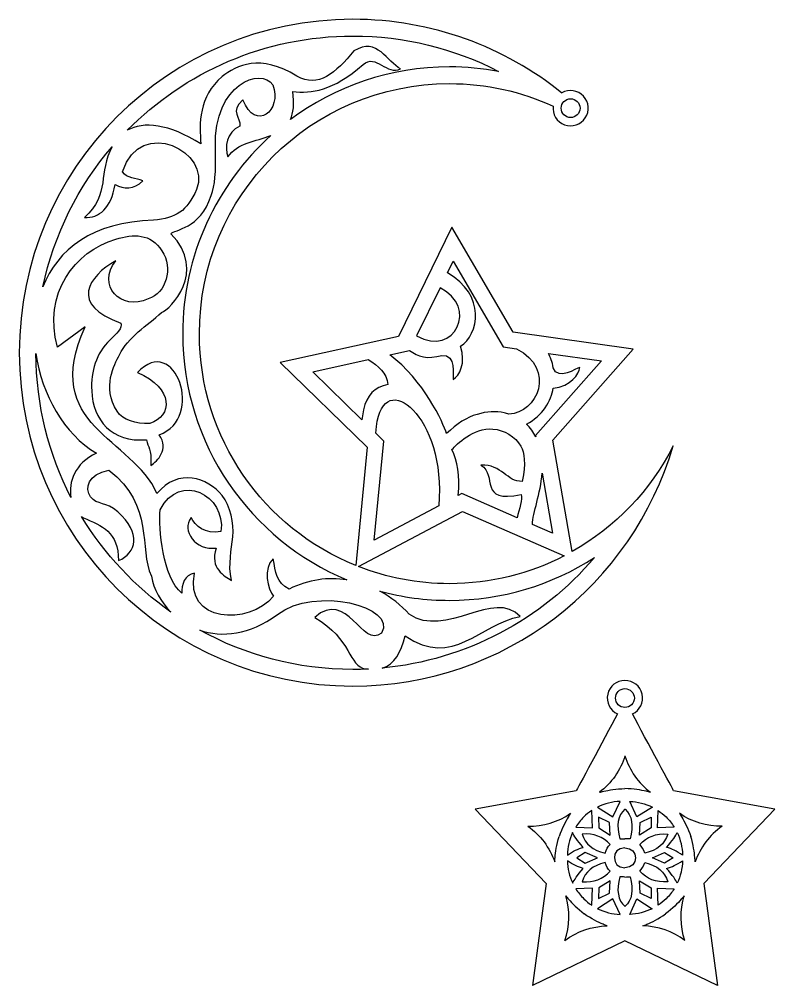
# Model space of a CAD drawing. Header units: inches. Extents: x -1634 to 343, y 456 to 1784.
# Drawn here: x -1634 to -832, y 758 to 1784 of the extents above; entities that cross this region are included whole.
import ezdxf

# ---------------------------------------------------------------- set-up
doc = ezdxf.new("R2010")
doc.units = ezdxf.units.IN
doc.header["$MEASUREMENT"] = 0
doc.layers.get('0').update_dxf_attribs({"linetype": 'CONTINUOUS'})
doc.layers.add('rd', color=1, linetype='CONTINUOUS')

msp = doc.modelspace()

# ---------------------------------------------------------------- linework, layer by layer
for p, q in [((-1074.5, 866.4), (-1089.1, 758)), ((-907.4, 866.4), (-892.8, 758)), ((-991, 805.4), (-1089.1, 758)), ((-892.8, 758), (-991, 805.4))]:
    msp.add_line(p, q)
for centre, start, end in [((-1048.6, 1689.2), 172.9966, 120.0701), ((-991, 1063.2), 295.3165, 244.6835)]:
    msp.add_arc(centre, 18.7, start, end)
for points, knots in [([(-1279.7, 1783.5), (-1475.1, 1783.5), (-1633.6, 1625.1), (-1633.6, 1429.7), (-1633.6, 1234.3), (-1475.1, 1075.9), (-1279.7, 1075.9), (-1118.6, 1075.9), (-982.7, 1183.6), (-939.9, 1330.9)], [0, 0, 0, 0, 1, 1, 1, 2, 2, 2, 3, 3, 3, 3]), ([(-1276.6, 1203.9), (-1373.9, 1243.2), (-1442.5, 1338.5), (-1442.5, 1449.9), (-1442.5, 1596.5), (-1323.7, 1715.3), (-1177.1, 1715.3), (-1137.9, 1715.3), (-1100.6, 1706.7), (-1067.1, 1691.4)], [12, 12, 12, 12, 13, 13, 13, 14, 14, 14, 14.58929, 14.58929, 14.58929, 14.58929]), ([(-1055.4, 1214.1), (-1091.8, 1195.2), (-1133.2, 1184.6), (-1177.1, 1184.6), (-1211.2, 1184.6), (-1243.8, 1191), (-1273.7, 1202.7)], [0, 0, 0, 0, 1, 1, 1, 2, 2, 2, 2])]:
    msp.add_open_spline(points, degree=3, knots=knots)
for points in [[(-1057.9, 1705.3), (-1118.6, 1754.2), (-1195.7, 1783.5), (-1279.7, 1783.5)], [(-1174.7, 1562.8), (-1174.7, 1562.8), (-1231.3, 1447), (-1231.3, 1447)], [(-1109.6, 1451.6), (-1109.6, 1451.6), (-1174.7, 1562.8), (-1174.7, 1562.8)], [(-1231.3, 1447), (-1231.3, 1447), (-1356.8, 1419.2), (-1356.8, 1419.2)], [(-982.3, 1433.4), (-982.3, 1433.4), (-1109.6, 1451.6), (-1109.6, 1451.6)], [(-1067.6, 1336.8), (-1067.6, 1336.8), (-982.3, 1433.4), (-982.3, 1433.4)], [(-1356.8, 1419.2), (-1356.8, 1419.2), (-1264.5, 1329.4), (-1264.5, 1329.4)], [(-1047, 1218.6), (-1047, 1218.6), (-1067.6, 1336.8), (-1067.6, 1336.8)], [(-1264.5, 1329.4), (-1264.5, 1329.4), (-1276.6, 1203.9), (-1276.6, 1203.9)], [(-939.9, 1330.9), (-963.7, 1283.7), (-1001.1, 1244.5), (-1047, 1218.6)], [(-1273.7, 1202.7), (-1273.7, 1202.7), (-1163.3, 1261.3), (-1163.3, 1261.3)], [(-1163.3, 1261.3), (-1163.3, 1261.3), (-1055.4, 1214.1), (-1055.4, 1214.1)], [(-998.9, 1046.4), (-1013.4, 1019.3), (-1042.6, 964.9), (-1042.6, 964.9)], [(-939.3, 964.9), (-939.3, 964.9), (-968.5, 1019.3), (-983, 1046.4)], [(-1042.6, 964.9), (-1042.6, 964.9), (-1149.8, 945.4), (-1149.8, 945.4)], [(-832.1, 945.4), (-832.1, 945.4), (-939.3, 964.9), (-939.3, 964.9)], [(-1149.8, 945.4), (-1149.8, 945.4), (-1074.5, 866.4), (-1074.5, 866.4)], [(-907.4, 866.4), (-907.4, 866.4), (-832.1, 945.4), (-832.1, 945.4)]]:
    msp.add_open_spline(points, degree=3)
at = {"layer": 'rd'}
for p, q in [((-1007.2, 931), (-1018.9, 936.8)), ((-1018.9, 936.8), (-1018.6, 925.4)), ((-974.7, 931), (-963, 936.8)), ((-963, 936.8), (-963.3, 925.4)), ((-1018.6, 925.4), (-1006.5, 917.8)), ((-1006.5, 917.8), (-1007.2, 931)), ((-975.4, 917.8), (-974.7, 931)), ((-963.3, 925.4), (-975.4, 917.8)), ((-1033, 899.3), (-1042, 893.6)), ((-1042, 893.6), (-1033, 887.9)), ((-1020.2, 893.6), (-1033, 899.3)), ((-1033, 887.9), (-1020.2, 893.6)), ((-961.8, 893.6), (-949, 899.3)), ((-949, 887.9), (-961.8, 893.6)), ((-949, 899.3), (-939.9, 893.6)), ((-939.9, 893.6), (-949, 887.9)), ((-1018.6, 861.8), (-1018.9, 850.4)), ((-1006.5, 869.4), (-1018.6, 861.8)), ((-1007.2, 856.2), (-1006.5, 869.4)), ((-974.7, 856.2), (-975.4, 869.4)), ((-975.4, 869.4), (-963.3, 861.8)), ((-963.3, 861.8), (-963.1, 850.4)), ((-1018.9, 850.4), (-1007.2, 856.2)), ((-963.1, 850.4), (-974.7, 856.2))]:
    msp.add_line(p, q, dxfattribs=at)
for centre in [(-1048.6, 1689.2), (-991, 1063.2)]:
    msp.add_circle(centre, 10, dxfattribs=at)
for points in [[(-1279.7, 1783.5), (-1279.7, 1783.5), (-1279.7, 1783.5), (-1279.7, 1783.5)], [(-1229.1, 1730.9), (-1243, 1737.9), (-1253.8, 1765.5), (-1278.6, 1749.9)], [(-1339, 1723.3), (-1377.9, 1747.3), (-1403.2, 1734.7), (-1418.4, 1722.7)], [(-1278.6, 1749.9), (-1297.5, 1726.8), (-1316.7, 1710), (-1339, 1723.3)], [(-1268.9, 1735.6), (-1255.3, 1747.6), (-1243.2, 1723.4), (-1229.1, 1730.9)], [(-1343.4, 1707), (-1323.5, 1704.5), (-1301.2, 1707.3), (-1268.9, 1735.6)], [(-1425.5, 1647.9), (-1427.4, 1715.7), (-1376.6, 1732.7), (-1364.7, 1714.1)], [(-1229.1, 1730.9), (-1229.1, 1730.9), (-1229.1, 1730.9), (-1229.1, 1730.9)], [(-1418.4, 1722.7), (-1443.4, 1701.8), (-1442.8, 1672.2), (-1440.8, 1651.2)], [(-1364.7, 1714.1), (-1354.3, 1687), (-1382.8, 1663.3), (-1396.3, 1698.1)], [(-1345.9, 1677.2), (-1342.7, 1684.1), (-1341.5, 1693.6), (-1343.4, 1707)], [(-1396.3, 1698.1), (-1410.6, 1685.3), (-1398.5, 1679.5), (-1399.6, 1670.2)], [(-1524.2, 1621.8), (-1504.5, 1681.6), (-1429.2, 1642.1), (-1445.6, 1603)], [(-1440.8, 1651.2), (-1475.1, 1672.7), (-1501.9, 1675.6), (-1519, 1665.7)], [(-1399.6, 1670.2), (-1414.2, 1663.3), (-1415.9, 1647.9), (-1412.2, 1637.5)], [(-1412.2, 1637.5), (-1402.4, 1652.4), (-1382.7, 1654.1), (-1366.7, 1660.1)], [(-1608.6, 1499.5), (-1596.8, 1555.5), (-1571, 1606.3), (-1535.1, 1648.3)], [(-1535.1, 1648.3), (-1550.4, 1621), (-1536.7, 1598), (-1564.5, 1573.2)], [(-1430, 1596.4), (-1426, 1608.7), (-1424.7, 1618.6), (-1425.5, 1647.9)], [(-1502.6, 1612.2), (-1509.8, 1615.4), (-1519.2, 1614.1), (-1524.2, 1621.8)], [(-1531.9, 1608.1), (-1523, 1603.5), (-1511.8, 1602.6), (-1502.6, 1612.2)], [(-1564.5, 1573.2), (-1548.6, 1572.3), (-1536.3, 1583.2), (-1531.9, 1608.1)], [(-1445.6, 1603), (-1455.5, 1579.5), (-1467.5, 1572.8), (-1491.1, 1570.2)], [(-1472.7, 1556), (-1469.3, 1560.6), (-1441.6, 1560.6), (-1430, 1596.4)], [(-1491.1, 1570.2), (-1556.2, 1568.9), (-1593.1, 1538.8), (-1608.6, 1499.5)], [(-1593, 1435.5), (-1608.8, 1492.5), (-1574.7, 1537.3), (-1531.3, 1550.2)], [(-1531.3, 1550.2), (-1512.3, 1555.9), (-1494.2, 1556.5), (-1482.2, 1537.9)], [(-1482.6, 1472.3), (-1473.8, 1475.7), (-1433.5, 1515.2), (-1472.7, 1556)], [(-1482.2, 1537.9), (-1470.2, 1519.4), (-1477.6, 1492.7), (-1496.9, 1486.9)], [(-1531.3, 1527.2), (-1560.3, 1511.2), (-1580.9, 1480.2), (-1525.7, 1461.2)], [(-1496.9, 1486.9), (-1526, 1473.3), (-1551.9, 1501.5), (-1531.3, 1527.2)], [(-1179.4, 1514.4), (-1179.4, 1514.4), (-1173.4, 1526.7), (-1173.4, 1526.7)], [(-1173.4, 1526.7), (-1173.4, 1526.7), (-1120.1, 1435.9), (-1120.1, 1435.9)], [(-1165.6, 1436.6), (-1145.9, 1448), (-1137.9, 1491.6), (-1179.4, 1514.4)], [(-1212, 1447.6), (-1170.8, 1424.7), (-1146.5, 1478.6), (-1187.1, 1498.6)], [(-1187.1, 1498.6), (-1187.1, 1498.6), (-1212, 1447.6), (-1212, 1447.6)], [(-1527.4, 1427.4), (-1518.1, 1446), (-1498.1, 1458.7), (-1482.6, 1472.3)], [(-1487.5, 1280.2), (-1512.9, 1339.2), (-1611.9, 1351.6), (-1563.8, 1457)], [(-1563.8, 1457), (-1563.8, 1457), (-1593, 1435.5), (-1593, 1435.5)], [(-1525.7, 1461.2), (-1523.9, 1455.7), (-1530.3, 1450.1), (-1537.3, 1443.3)], [(-1485.2, 1342.7), (-1435.9, 1359.5), (-1468.5, 1451.3), (-1508.2, 1408.7)], [(-1537.3, 1443.3), (-1552.5, 1428.4), (-1557.6, 1410.4), (-1556.8, 1389.3)], [(-1173.1, 1401.4), (-1166.9, 1405.3), (-1159.1, 1418.5), (-1165.6, 1436.6)], [(-1120.1, 1435.9), (-1120.1, 1435.9), (-1106, 1433.8), (-1106, 1433.8)], [(-1615.9, 1428.7), (-1609.7, 1385.2), (-1586.1, 1343.4), (-1551.8, 1323.1)], [(-1578.8, 1276.1), (-1602.3, 1321.9), (-1615.7, 1373.7), (-1615.9, 1428.7)], [(-1529.7, 1367.6), (-1546.1, 1393.6), (-1532.7, 1416.8), (-1527.4, 1427.4)], [(-1240.5, 1427.5), (-1240.5, 1427.5), (-1219.6, 1432.1), (-1219.6, 1432.1)], [(-1180.2, 1343.8), (-1183.9, 1355.3), (-1204.6, 1400.9), (-1240.5, 1427.5)], [(-1219.6, 1432.1), (-1210.6, 1425.5), (-1200.8, 1422.2), (-1185.1, 1426.9)], [(-1185.1, 1426.9), (-1169.5, 1428.5), (-1174.1, 1404.8), (-1173.1, 1401.4)], [(-1106, 1433.8), (-1063.4, 1412.7), (-1084.2, 1365.1), (-1114.1, 1364.6)], [(-1067.1, 1413.8), (-1068.1, 1420.1), (-1069.9, 1425), (-1072.2, 1429)], [(-1072.2, 1429), (-1072.2, 1429), (-1016, 1421), (-1016, 1421)], [(-1322.2, 1409.4), (-1322.2, 1409.4), (-1263.5, 1422.4), (-1263.5, 1422.4)], [(-1263.5, 1422.4), (-1252.4, 1416), (-1243.8, 1408), (-1242.4, 1396)], [(-1254.7, 1351.4), (-1247.1, 1416.4), (-1180.1, 1361), (-1188.5, 1267.3)], [(-1016, 1421), (-1016, 1421), (-1085.8, 1342), (-1085.8, 1342)], [(-1508.2, 1408.7), (-1469, 1391.9), (-1471.2, 1362), (-1495.1, 1354.7)], [(-1270.1, 1358.6), (-1270.1, 1358.6), (-1322.2, 1409.4), (-1322.2, 1409.4)], [(-1067.3, 1392), (-1048.2, 1394.1), (-1039.7, 1406.8), (-1039, 1414.1)], [(-1039, 1414.1), (-1042.4, 1413.6), (-1061.7, 1399), (-1067.1, 1413.8)], [(-1242.4, 1396), (-1256.5, 1393.3), (-1265.2, 1384.7), (-1268.3, 1369.1)], [(-1556.8, 1389.3), (-1555.6, 1358.5), (-1535.5, 1333.9), (-1498.7, 1337.4)], [(-1095.3, 1353.9), (-1079.2, 1362.2), (-1068.2, 1379.5), (-1067.3, 1392)], [(-1495.1, 1354.7), (-1510, 1353.8), (-1523.7, 1358.1), (-1529.7, 1367.6)], [(-1268.3, 1369.1), (-1268.3, 1369.1), (-1270.1, 1358.6), (-1270.1, 1358.6)], [(-1119.2, 1365.9), (-1136.1, 1369.2), (-1158.5, 1365.6), (-1180.2, 1343.8)], [(-1114.1, 1364.6), (-1115.7, 1365.1), (-1117.4, 1365.5), (-1119.2, 1365.9)], [(-1114.1, 1364.6), (-1114.1, 1364.6), (-1114.1, 1364.6), (-1114.1, 1364.6)], [(-1085.5, 1340.3), (-1088.1, 1345.5), (-1091.4, 1350.1), (-1095.3, 1353.9)], [(-1255.2, 1344.2), (-1255.2, 1344.2), (-1254.7, 1351.4), (-1254.7, 1351.4)], [(-1246.7, 1335.9), (-1246.7, 1335.9), (-1255.2, 1344.2), (-1255.2, 1344.2)], [(-1174.5, 1327), (-1169.3, 1332.4), (-1152.2, 1350.2), (-1131, 1348.7)], [(-1131, 1348.7), (-1119.3, 1347.9), (-1107.2, 1340.8), (-1101.5, 1330.5)], [(-1498.7, 1337.4), (-1497.2, 1328.4), (-1493, 1328.8), (-1494, 1310)], [(-1494, 1310), (-1487, 1314.9), (-1474.3, 1326.8), (-1485.2, 1342.7)], [(-1256.9, 1230.9), (-1256.9, 1230.9), (-1246.7, 1335.9), (-1246.7, 1335.9)], [(-1085.8, 1342), (-1085.8, 1342), (-1085.5, 1340.3), (-1085.5, 1340.3)], [(-1551.8, 1323.1), (-1574.9, 1312.1), (-1581.7, 1292.2), (-1578.8, 1276.1)], [(-1167.8, 1278.3), (-1166.2, 1299.5), (-1168.6, 1314.7), (-1174.5, 1327)], [(-1101.5, 1330.5), (-1097.7, 1323.4), (-1095.8, 1312.4), (-1100, 1293.2)], [(-1557.9, 1276.7), (-1564.8, 1285.9), (-1560.6, 1300.4), (-1538.7, 1305.2)], [(-1538.7, 1305.2), (-1489.2, 1266.9), (-1507.5, 1222.1), (-1493.4, 1192.4)], [(-1418.5, 1278.2), (-1433.4, 1296.8), (-1465.2, 1308), (-1487.5, 1280.2)], [(-1484.1, 1263), (-1463.5, 1303.9), (-1414.2, 1278.5), (-1419.6, 1239.9)], [(-1143.7, 1310.4), (-1125.8, 1299.6), (-1147.3, 1269.4), (-1101.1, 1279.3)], [(-1100, 1293.2), (-1115.9, 1292.3), (-1121.8, 1311.5), (-1143.7, 1310.4)], [(-1089.2, 1247.5), (-1088.7, 1259.7), (-1080.5, 1280.1), (-1078.8, 1301.9)], [(-1078.8, 1301.9), (-1078.8, 1301.9), (-1067.7, 1238.1), (-1067.7, 1238.1)], [(-1529.1, 1261), (-1541.1, 1271.8), (-1551.1, 1267.6), (-1557.9, 1276.7)], [(-1407, 1234.4), (-1405.6, 1249), (-1409.2, 1266.5), (-1418.5, 1278.2)], [(-1164, 1280.2), (-1164, 1280.2), (-1167.8, 1278.3), (-1167.8, 1278.3)], [(-1105.4, 1254.6), (-1105.4, 1254.6), (-1164, 1280.2), (-1164, 1280.2)], [(-1101.1, 1279.3), (-1099.2, 1274.1), (-1103.3, 1263.8), (-1105.4, 1254.6)], [(-1461.2, 1174.5), (-1481.4, 1191.5), (-1486, 1243), (-1484.1, 1263)], [(-1188.5, 1267.3), (-1188.5, 1267.3), (-1256.9, 1230.9), (-1256.9, 1230.9)], [(-1567.5, 1255.8), (-1566.8, 1255.3), (-1566.2, 1254.9), (-1565.6, 1254.5)], [(-1472.7, 1154.5), (-1510.9, 1181.3), (-1543.2, 1215.8), (-1567.5, 1255.8)], [(-1567.5, 1255.8), (-1567.5, 1255.8), (-1567.5, 1255.8), (-1567.5, 1255.8)], [(-1565.6, 1254.5), (-1545.9, 1246.3), (-1528.4, 1239.7), (-1528.3, 1209.1)], [(-1528.3, 1209.1), (-1509.5, 1217.2), (-1503.5, 1238), (-1529.1, 1261)], [(-1451.3, 1254.8), (-1462.3, 1241), (-1446.5, 1219.3), (-1424.6, 1222.4)], [(-1419.6, 1239.9), (-1436.2, 1236.5), (-1447.2, 1246.2), (-1451.3, 1254.8)], [(-1067.7, 1238.1), (-1067.7, 1238.1), (-1089.2, 1247.5), (-1089.2, 1247.5)], [(-1408.5, 1188), (-1412.2, 1205.8), (-1408.4, 1220.5), (-1407, 1234.4)], [(-1424.6, 1222.4), (-1432.2, 1200.7), (-1415.5, 1192.8), (-1408.5, 1188)], [(-1364.2, 1211.1), (-1375.2, 1201.1), (-1370.1, 1178.2), (-1363.8, 1171.4)], [(-1347.1, 1178.9), (-1361, 1186), (-1361.5, 1196.7), (-1364.2, 1211.1)], [(-1023.3, 1212.3), (-1079.3, 1146.4), (-1159.8, 1103.3), (-1248.6, 1095)], [(-1493.4, 1192.4), (-1491, 1178.7), (-1483.6, 1165.3), (-1472.7, 1154.5)], [(-1447.6, 1195.6), (-1458.2, 1194.5), (-1461.5, 1183.1), (-1461.2, 1174.5)], [(-1363.8, 1171.4), (-1390.1, 1139.5), (-1459.1, 1143.5), (-1447.6, 1195.6)], [(-1286.1, 1188.6), (-1305.7, 1191.7), (-1326.6, 1189.2), (-1347.1, 1178.9)], [(-1359.7, 1151.9), (-1320.1, 1182.3), (-1232.1, 1160.8), (-1249.3, 1132.1)], [(-1249.3, 1132.1), (-1269.2, 1115.1), (-1286, 1179.7), (-1320.1, 1148.8)], [(-1286.1, 1188.6), (-1286.1, 1188.6), (-1286.1, 1188.6), (-1286.1, 1188.6)], [(-1102.1, 1149.7), (-1129, 1179.8), (-1182, 1125.7), (-1219.8, 1152.1)], [(-1219.8, 1152.1), (-1228.5, 1161.8), (-1239.1, 1170.2), (-1250.9, 1176.6)], [(-1442.2, 1135.4), (-1418.6, 1127.2), (-1389.4, 1129.8), (-1359.7, 1151.9)], [(-1320.1, 1148.8), (-1280.4, 1125.7), (-1284.5, 1096.5), (-1266.1, 1094.3)], [(-1224, 1129.3), (-1173.7, 1094.1), (-1144.3, 1142.1), (-1102.1, 1149.7)], [(-1442.2, 1135.4), (-1442.2, 1135.4), (-1442.2, 1135.4), (-1442.2, 1135.4)], [(-1248.6, 1095), (-1234.8, 1098.9), (-1229.2, 1111.6), (-1224, 1129.3)], [(-1266.1, 1094.3), (-1265.1, 1094.2), (-1264.1, 1094.1), (-1263.1, 1094)], [(-1248.6, 1095), (-1248.6, 1095), (-1248.6, 1095), (-1248.6, 1095)], [(-991, 1002), (-995.5, 986.6), (-1005.3, 972.8), (-1018.1, 963.2)], [(-991, 1002), (-986.4, 986.6), (-976.6, 972.8), (-963.8, 963.2)], [(-1018.1, 963.2), (-1016.6, 963.6), (-1015.1, 964), (-1013.5, 964.3)], [(-1013.5, 964.3), (-1008, 965.5), (-1000.3, 966.9), (-991, 967.1)], [(-968.4, 964.3), (-973.9, 965.5), (-981.6, 966.9), (-991, 967.1)], [(-963.8, 963.2), (-965.3, 963.6), (-966.8, 964), (-968.4, 964.3)], [(-1026.2, 943.8), (-1029.2, 941.8), (-1032, 939.5), (-1034.7, 937)], [(-1025.5, 925.6), (-1025.5, 925.6), (-1026.2, 943.8), (-1026.2, 943.8)], [(-996, 953.6), (-1004.4, 953.3), (-1012.6, 951.2), (-1020, 947.5)], [(-1020, 947.5), (-1020, 947.5), (-1003.7, 937), (-1003.7, 937)], [(-1003.7, 937), (-1003.7, 937), (-996, 953.6), (-996, 953.6)], [(-991, 945.2), (-998.5, 938.5), (-1000.4, 928), (-996.4, 913.7)], [(-991, 945.2), (-991, 945.2), (-990.9, 945.2), (-990.9, 945.2)], [(-991, 945.2), (-991, 945.2), (-991, 945.2), (-991, 945.2)], [(-990.9, 945.2), (-983.4, 938.5), (-981.6, 928), (-985.5, 913.7)], [(-978.2, 937), (-978.2, 937), (-985.9, 953.6), (-985.9, 953.6)], [(-985.9, 953.6), (-977.5, 953.3), (-969.3, 951.2), (-961.9, 947.5)], [(-961.9, 947.5), (-961.9, 947.5), (-978.2, 937), (-978.2, 937)], [(-956.4, 925.6), (-956.4, 925.6), (-955.7, 943.8), (-955.7, 943.8)], [(-955.7, 943.8), (-952.7, 941.8), (-949.9, 939.5), (-947.3, 937)], [(-1094, 927.1), (-1078, 926.7), (-1061.8, 931.7), (-1048.7, 940.9)], [(-1051.2, 936.9), (-1054.1, 932), (-1057.8, 925.2), (-1060.8, 916.3)], [(-1048.7, 940.9), (-1049.6, 939.6), (-1050.4, 938.3), (-1051.2, 936.9)], [(-1034.7, 937), (-1038, 933.7), (-1040.8, 930.1), (-1043.2, 926.3)], [(-947.3, 937), (-944, 933.7), (-941.1, 930.1), (-938.7, 926.3)], [(-887.9, 927.1), (-903.9, 926.7), (-920.1, 931.7), (-933.2, 940.9)], [(-933.2, 940.9), (-932.3, 939.6), (-931.5, 938.3), (-930.7, 936.9)], [(-930.7, 936.9), (-927.9, 932), (-924.1, 925.2), (-921.1, 916.3)], [(-1094, 927.1), (-1080.8, 918), (-1070.7, 904.4), (-1065.5, 889.3)], [(-1043.2, 926.3), (-1043.2, 926.3), (-1025.5, 925.6), (-1025.5, 925.6)], [(-938.7, 926.3), (-938.7, 926.3), (-956.4, 925.6), (-956.4, 925.6)], [(-887.9, 927.1), (-901.1, 918), (-911.2, 904.4), (-916.4, 889.3)], [(-1065.1, 894), (-1064.6, 899.6), (-1063.6, 907.4), (-1060.8, 916.3)], [(-1046.5, 920.4), (-1050, 913), (-1051.9, 904.9), (-1052, 896.6)], [(-1035.3, 904.7), (-1041.4, 912.1), (-1045.2, 917.4), (-1046.5, 920.4)], [(-1006.6, 907.7), (-1014.1, 916), (-1024, 919.8), (-1036.4, 918.9)], [(-1036.4, 918.9), (-1033.2, 908.4), (-1025.1, 901.6), (-1012.1, 898.6)], [(-996.4, 913.7), (-995.1, 913.8), (-993, 913.9), (-991, 913.9)], [(-985.5, 913.7), (-986.8, 913.8), (-988.9, 913.9), (-991, 913.9)], [(-975.3, 907.7), (-967.8, 916), (-957.9, 919.8), (-945.5, 918.9)], [(-945.5, 918.9), (-948.7, 908.4), (-956.8, 901.6), (-969.8, 898.6)], [(-946.7, 904.7), (-940.5, 912.1), (-936.8, 917.4), (-935.5, 920.4)], [(-935.5, 920.4), (-932, 913), (-930, 904.9), (-929.9, 896.6)], [(-916.8, 894), (-917.3, 899.6), (-918.3, 907.4), (-921.1, 916.3)], [(-1052, 896.6), (-1046, 900.7), (-1040.4, 903.3), (-1035.3, 904.7)], [(-1012.1, 898.6), (-1010.8, 902.6), (-1008.9, 905.7), (-1006.6, 907.7)], [(-991, 904.2), (-1006, 904.4), (-1005.9, 882.8), (-991, 883.1)], [(-991, 904.2), (-976, 904.4), (-976, 882.8), (-991, 883.1)], [(-991, 904.2), (-991, 904.2), (-991, 904.2), (-991, 904.2)], [(-991, 904.2), (-991, 904.2), (-991, 904.2), (-991, 904.2)], [(-969.8, 898.6), (-971.1, 902.6), (-973, 905.7), (-975.3, 907.7)], [(-929.9, 896.6), (-935.9, 900.7), (-941.5, 903.3), (-946.7, 904.7)], [(-1065.5, 889.3), (-1065.5, 890.9), (-1065.3, 892.4), (-1065.1, 894)], [(-1012.1, 898.6), (-1012.1, 898.6), (-1012.1, 898.6), (-1012.1, 898.6)], [(-969.8, 898.6), (-969.8, 898.6), (-969.8, 898.6), (-969.8, 898.6)], [(-916.4, 889.3), (-916.5, 890.9), (-916.6, 892.4), (-916.8, 894)], [(-1052, 890.6), (-1051.9, 882.3), (-1049.9, 874.2), (-1046.4, 866.8)], [(-1035.3, 882.5), (-1040.4, 883.8), (-1046, 886.5), (-1052, 890.6)], [(-1046.4, 866.8), (-1045.1, 869.8), (-1041.4, 875), (-1035.3, 882.5)], [(-1012.1, 888.7), (-1025.1, 885.6), (-1033.2, 878.8), (-1036.4, 868.2)], [(-1006.6, 879.5), (-1008.9, 881.5), (-1010.8, 884.6), (-1012.1, 888.7)], [(-975.3, 879.5), (-973, 881.5), (-971.1, 884.6), (-969.8, 888.7)], [(-969.8, 888.7), (-956.8, 885.6), (-948.7, 878.8), (-945.5, 868.2)], [(-946.7, 882.5), (-941.5, 883.8), (-935.9, 886.5), (-929.9, 890.6)], [(-935.5, 866.8), (-936.8, 869.8), (-940.5, 875), (-946.7, 882.5)], [(-929.9, 890.6), (-930.1, 882.3), (-932, 874.2), (-935.5, 866.8)], [(-1036.4, 868.2), (-1024, 867.4), (-1014.1, 871.2), (-1006.6, 879.5)], [(-996.4, 873.6), (-1000.3, 859.2), (-998.5, 848.7), (-990.9, 842)], [(-991, 873.3), (-993, 873.3), (-995.1, 873.4), (-996.4, 873.6)], [(-985.5, 873.6), (-981.6, 859.2), (-983.4, 848.7), (-991, 842)], [(-991, 873.3), (-988.9, 873.3), (-986.8, 873.4), (-985.5, 873.6)], [(-945.5, 868.2), (-957.9, 867.4), (-967.9, 871.2), (-975.3, 879.5)], [(-1025.5, 861.6), (-1025.5, 861.6), (-1043.2, 860.9), (-1043.2, 860.9)], [(-1036.4, 868.2), (-1036.4, 868.2), (-1036.4, 868.2), (-1036.4, 868.2)], [(-1026.2, 843.4), (-1026.2, 843.4), (-1025.5, 861.6), (-1025.5, 861.6)], [(-955.7, 843.4), (-955.7, 843.4), (-956.4, 861.6), (-956.4, 861.6)], [(-956.4, 861.6), (-956.4, 861.6), (-938.7, 860.9), (-938.7, 860.9)], [(-945.5, 868.2), (-945.5, 868.2), (-945.5, 868.2), (-945.5, 868.2)], [(-1054.7, 805.9), (-1049.3, 821.1), (-1049.1, 838), (-1053.8, 853.3)], [(-1053.8, 853.3), (-1052.8, 852), (-1051.8, 850.9), (-1050.7, 849.7)], [(-1043.2, 860.9), (-1040.8, 857.1), (-1037.9, 853.5), (-1034.6, 850.2)], [(-938.7, 860.9), (-941.1, 857.1), (-944, 853.5), (-947.3, 850.2)], [(-927.3, 805.9), (-932.6, 821.1), (-932.8, 838), (-928.1, 853.3)], [(-928.1, 853.3), (-929.1, 852), (-930.1, 850.9), (-931.2, 849.7)], [(-1050.7, 849.7), (-1047, 845.5), (-1041.6, 839.8), (-1034.1, 834.2)], [(-1034.6, 850.2), (-1032, 847.7), (-1029.2, 845.4), (-1026.2, 843.4)], [(-1034.6, 850.2), (-1034.6, 850.2), (-1034.6, 850.2), (-1034.6, 850.2)], [(-1003.7, 850.2), (-1003.7, 850.2), (-1020, 839.7), (-1020, 839.7)], [(-996, 833.6), (-996, 833.6), (-1003.7, 850.2), (-1003.7, 850.2)], [(-985.9, 833.6), (-985.9, 833.6), (-978.2, 850.2), (-978.2, 850.2)], [(-978.2, 850.2), (-978.2, 850.2), (-962, 839.7), (-962, 839.7)], [(-947.3, 850.2), (-949.9, 847.7), (-952.7, 845.4), (-955.7, 843.4)], [(-931.2, 849.7), (-934.9, 845.5), (-940.3, 839.8), (-947.8, 834.2)], [(-947.3, 850.2), (-947.3, 850.2), (-947.3, 850.2), (-947.3, 850.2)], [(-1014.2, 823.2), (-1019.4, 825.4), (-1026.5, 828.8), (-1034.1, 834.2)], [(-1020, 839.7), (-1012.5, 836), (-1004.4, 833.9), (-996, 833.6)], [(-962, 839.7), (-969.4, 836), (-977.6, 833.9), (-985.9, 833.6)], [(-967.7, 823.2), (-962.5, 825.4), (-955.4, 828.8), (-947.8, 834.2)], [(-1054.7, 805.9), (-1041.9, 815.7), (-1025.9, 821.1), (-1009.9, 821.4)], [(-1009.9, 821.4), (-1011.4, 821.9), (-1012.8, 822.5), (-1014.2, 823.2)], [(-972.1, 821.4), (-970.6, 821.9), (-969.1, 822.5), (-967.7, 823.2)], [(-927.3, 805.9), (-940, 815.7), (-956, 821.1), (-972.1, 821.4)]]:
    msp.add_open_spline(points, degree=3, dxfattribs=at)
for points, knots in [([(-1519, 1665.7), (-1458.1, 1727.5), (-1373.4, 1765.8), (-1279.7, 1765.8), (-1225, 1765.8), (-1172.2, 1752.6), (-1125, 1728.2)], [5, 5, 5, 5, 6, 6, 6, 7, 7, 7, 7]), ([(-1125, 1728.2), (-1142.1, 1731.3), (-1159.5, 1733), (-1177.1, 1733), (-1240.4, 1733), (-1298.8, 1712.2), (-1345.9, 1677.2)], [7, 7, 7, 7, 8, 8, 8, 9, 9, 9, 9]), ([(-1366.7, 1660.1), (-1424.1, 1608.3), (-1460.2, 1533.3), (-1460.2, 1449.9), (-1460.2, 1332.2), (-1388.4, 1231.3), (-1286.1, 1188.6)], [38, 38, 38, 38, 39, 39, 39, 40, 40, 40, 40]), ([(-1250.9, 1176.6), (-1227.4, 1170.3), (-1202.7, 1166.9), (-1177.1, 1166.9), (-1121.4, 1166.9), (-1068.3, 1183.2), (-1023.3, 1212.3)], [4, 4, 4, 4, 5, 5, 5, 6, 6, 6, 6]), ([(-1263.1, 1094), (-1268.6, 1093.7), (-1274.2, 1093.6), (-1279.7, 1093.6), (-1338.7, 1093.6), (-1394, 1108.7), (-1442.2, 1135.4)], [5, 5, 5, 5, 6, 6, 6, 7, 7, 7, 7])]:
    msp.add_open_spline(points, degree=3, knots=knots, dxfattribs=at)

doc.saveas('drawing.dxf')
